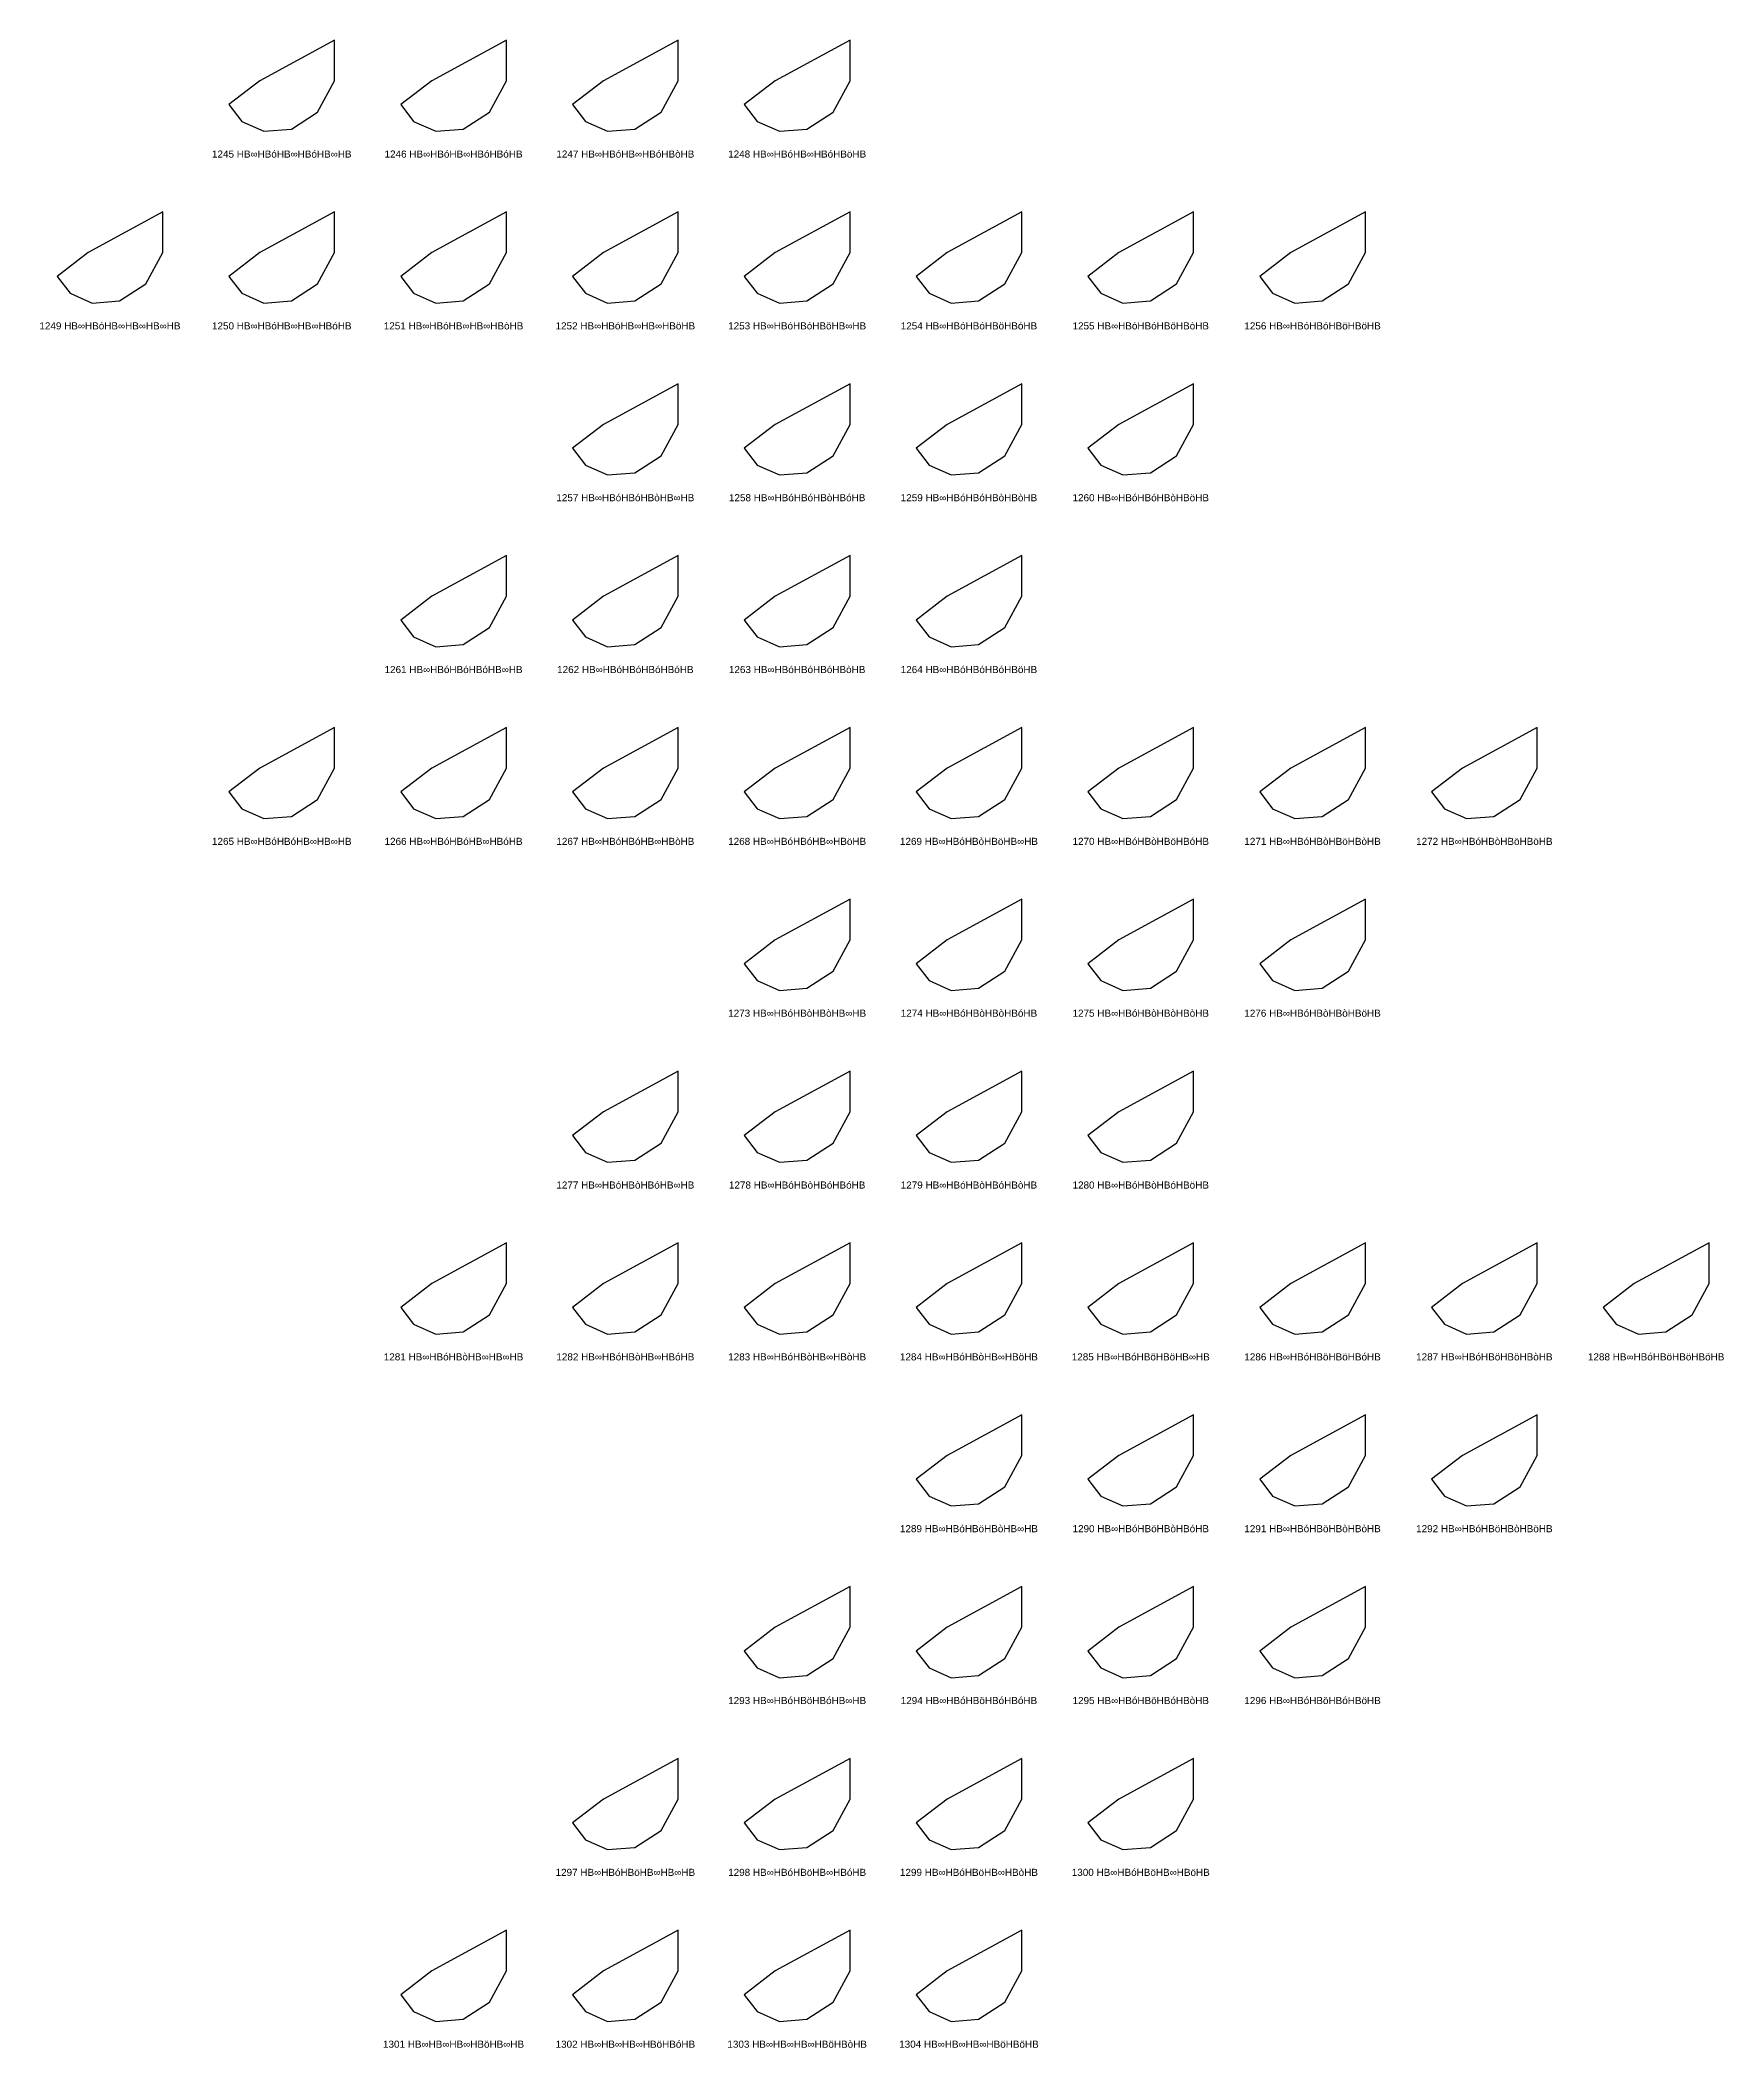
# Model space of a CAD drawing. Header units: millimetres. Extents: x 122552 to 1654769, y -10280102 to 62068.
# Drawn here: x 1340305 to 1601472, y -9949413 to -9638048 of the extents above; entities that cross this region are included whole.
import ezdxf
from ezdxf.enums import TextEntityAlignment as Align

# ---------------------------------------------------------------- set-up
doc = ezdxf.new("R2010")
doc.units = ezdxf.units.MM
doc.styles.add('Arial', font='arial_0.ttf')

msp = doc.modelspace()

# ---------------------------------------------------------------- linework, layer by layer
for points in [[(1385983, -9638048), (1374396, -9644336), (1369578, -9648041), (1371589, -9650655), (1375018, -9652179), (1379274, -9651841), (1383347, -9649194), (1385983, -9644336)], [(1412632, -9638048), (1401045, -9644336), (1396227, -9648041), (1398237, -9650655), (1401667, -9652179), (1405923, -9651841), (1409996, -9649194), (1412632, -9644336)], [(1439281, -9638048), (1427693, -9644336), (1422876, -9648041), (1424886, -9650655), (1428315, -9652179), (1432571, -9651841), (1436644, -9649194), (1439281, -9644336)], [(1465929, -9638048), (1454342, -9644336), (1449524, -9648041), (1451535, -9650655), (1454964, -9652179), (1459220, -9651841), (1463293, -9649194), (1465929, -9644336)], [(1359335, -9664697), (1347747, -9670985), (1342930, -9674690), (1344940, -9677304), (1348369, -9678828), (1352625, -9678490), (1356698, -9675843), (1359335, -9670985)], [(1385983, -9664697), (1374396, -9670985), (1369578, -9674690), (1371589, -9677304), (1375018, -9678828), (1379274, -9678490), (1383347, -9675843), (1385983, -9670985)], [(1412632, -9664697), (1401045, -9670985), (1396227, -9674690), (1398237, -9677304), (1401667, -9678828), (1405923, -9678490), (1409996, -9675843), (1412632, -9670985)], [(1439281, -9664697), (1427693, -9670985), (1422876, -9674690), (1424886, -9677304), (1428315, -9678828), (1432571, -9678490), (1436644, -9675843), (1439281, -9670985)], [(1465929, -9664697), (1454342, -9670985), (1449524, -9674690), (1451535, -9677304), (1454964, -9678828), (1459220, -9678490), (1463293, -9675843), (1465929, -9670985)], [(1492578, -9664697), (1480991, -9670985), (1476173, -9674690), (1478183, -9677304), (1481613, -9678828), (1485869, -9678490), (1489942, -9675843), (1492578, -9670985)], [(1519227, -9664697), (1507639, -9670985), (1502822, -9674690), (1504832, -9677304), (1508261, -9678828), (1512517, -9678490), (1516590, -9675843), (1519227, -9670985)], [(1545875, -9664697), (1534288, -9670985), (1529470, -9674690), (1531481, -9677304), (1534910, -9678828), (1539166, -9678490), (1543239, -9675843), (1545875, -9670985)], [(1439281, -9691345), (1427693, -9697634), (1422876, -9701338), (1424886, -9703953), (1428315, -9705476), (1432571, -9705139), (1436644, -9702491), (1439281, -9697634)], [(1465929, -9691345), (1454342, -9697634), (1449524, -9701338), (1451535, -9703953), (1454964, -9705476), (1459220, -9705139), (1463293, -9702491), (1465929, -9697634)], [(1492578, -9691345), (1480991, -9697634), (1476173, -9701338), (1478183, -9703953), (1481613, -9705476), (1485869, -9705139), (1489942, -9702491), (1492578, -9697634)], [(1519227, -9691345), (1507639, -9697634), (1502822, -9701338), (1504832, -9703953), (1508261, -9705476), (1512517, -9705139), (1516590, -9702491), (1519227, -9697634)], [(1412632, -9717994), (1401045, -9724282), (1396227, -9727987), (1398237, -9730601), (1401667, -9732125), (1405923, -9731787), (1409996, -9729140), (1412632, -9724282)], [(1439281, -9717994), (1427693, -9724282), (1422876, -9727987), (1424886, -9730601), (1428315, -9732125), (1432571, -9731787), (1436644, -9729140), (1439281, -9724282)], [(1465929, -9717994), (1454342, -9724282), (1449524, -9727987), (1451535, -9730601), (1454964, -9732125), (1459220, -9731787), (1463293, -9729140), (1465929, -9724282)], [(1492578, -9717994), (1480991, -9724282), (1476173, -9727987), (1478183, -9730601), (1481613, -9732125), (1485869, -9731787), (1489942, -9729140), (1492578, -9724282)], [(1385983, -9744643), (1374396, -9750931), (1369578, -9754636), (1371589, -9757250), (1375018, -9758774), (1379274, -9758436), (1383347, -9755789), (1385983, -9750931)], [(1412632, -9744643), (1401045, -9750931), (1396227, -9754636), (1398237, -9757250), (1401667, -9758774), (1405923, -9758436), (1409996, -9755789), (1412632, -9750931)], [(1439281, -9744643), (1427693, -9750931), (1422876, -9754636), (1424886, -9757250), (1428315, -9758774), (1432571, -9758436), (1436644, -9755789), (1439281, -9750931)], [(1465929, -9744643), (1454342, -9750931), (1449524, -9754636), (1451535, -9757250), (1454964, -9758774), (1459220, -9758436), (1463293, -9755789), (1465929, -9750931)], [(1492578, -9744643), (1480991, -9750931), (1476173, -9754636), (1478183, -9757250), (1481613, -9758774), (1485869, -9758436), (1489942, -9755789), (1492578, -9750931)], [(1519227, -9744643), (1507639, -9750931), (1502822, -9754636), (1504832, -9757250), (1508261, -9758774), (1512517, -9758436), (1516590, -9755789), (1519227, -9750931)], [(1545875, -9744643), (1534288, -9750931), (1529470, -9754636), (1531481, -9757250), (1534910, -9758774), (1539166, -9758436), (1543239, -9755789), (1545875, -9750931)], [(1572524, -9744643), (1560937, -9750931), (1556119, -9754636), (1558129, -9757250), (1561559, -9758774), (1565815, -9758436), (1569888, -9755789), (1572524, -9750931)], [(1465929, -9771291), (1454342, -9777580), (1449524, -9781284), (1451535, -9783899), (1454964, -9785422), (1459220, -9785085), (1463293, -9782437), (1465929, -9777580)], [(1492578, -9771291), (1480991, -9777580), (1476173, -9781284), (1478183, -9783899), (1481613, -9785422), (1485869, -9785085), (1489942, -9782437), (1492578, -9777580)], [(1519227, -9771291), (1507639, -9777580), (1502822, -9781284), (1504832, -9783899), (1508261, -9785422), (1512517, -9785085), (1516590, -9782437), (1519227, -9777580)], [(1545875, -9771291), (1534288, -9777580), (1529470, -9781284), (1531481, -9783899), (1534910, -9785422), (1539166, -9785085), (1543239, -9782437), (1545875, -9777580)], [(1439281, -9797940), (1427693, -9804228), (1422876, -9807933), (1424886, -9810547), (1428315, -9812071), (1432571, -9811733), (1436644, -9809086), (1439281, -9804228)], [(1465929, -9797940), (1454342, -9804228), (1449524, -9807933), (1451535, -9810547), (1454964, -9812071), (1459220, -9811733), (1463293, -9809086), (1465929, -9804228)], [(1492578, -9797940), (1480991, -9804228), (1476173, -9807933), (1478183, -9810547), (1481613, -9812071), (1485869, -9811733), (1489942, -9809086), (1492578, -9804228)], [(1519227, -9797940), (1507639, -9804228), (1502822, -9807933), (1504832, -9810547), (1508261, -9812071), (1512517, -9811733), (1516590, -9809086), (1519227, -9804228)], [(1412632, -9824589), (1401045, -9830877), (1396227, -9834582), (1398237, -9837196), (1401667, -9838720), (1405923, -9838382), (1409996, -9835735), (1412632, -9830877)], [(1439281, -9824589), (1427693, -9830877), (1422876, -9834582), (1424886, -9837196), (1428315, -9838720), (1432571, -9838382), (1436644, -9835735), (1439281, -9830877)], [(1465929, -9824589), (1454342, -9830877), (1449524, -9834582), (1451535, -9837196), (1454964, -9838720), (1459220, -9838382), (1463293, -9835735), (1465929, -9830877)], [(1492578, -9824589), (1480991, -9830877), (1476173, -9834582), (1478183, -9837196), (1481613, -9838720), (1485869, -9838382), (1489942, -9835735), (1492578, -9830877)], [(1519227, -9824589), (1507639, -9830877), (1502822, -9834582), (1504832, -9837196), (1508261, -9838720), (1512517, -9838382), (1516590, -9835735), (1519227, -9830877)], [(1545875, -9824589), (1534288, -9830877), (1529470, -9834582), (1531481, -9837196), (1534910, -9838720), (1539166, -9838382), (1543239, -9835735), (1545875, -9830877)], [(1572524, -9824589), (1560937, -9830877), (1556119, -9834582), (1558129, -9837196), (1561559, -9838720), (1565815, -9838382), (1569888, -9835735), (1572524, -9830877)], [(1599173, -9824589), (1587585, -9830877), (1582768, -9834582), (1584778, -9837196), (1588207, -9838720), (1592463, -9838382), (1596536, -9835735), (1599173, -9830877)], [(1492578, -9851237), (1480991, -9857526), (1476173, -9861230), (1478183, -9863845), (1481613, -9865368), (1485869, -9865031), (1489942, -9862383), (1492578, -9857526)], [(1519227, -9851237), (1507639, -9857526), (1502822, -9861230), (1504832, -9863845), (1508261, -9865368), (1512517, -9865031), (1516590, -9862383), (1519227, -9857526)], [(1545875, -9851237), (1534288, -9857526), (1529470, -9861230), (1531481, -9863845), (1534910, -9865368), (1539166, -9865031), (1543239, -9862383), (1545875, -9857526)], [(1572524, -9851237), (1560937, -9857526), (1556119, -9861230), (1558129, -9863845), (1561559, -9865368), (1565815, -9865031), (1569888, -9862383), (1572524, -9857526)], [(1465929, -9877886), (1454342, -9884174), (1449524, -9887879), (1451535, -9890493), (1454964, -9892017), (1459220, -9891679), (1463293, -9889032), (1465929, -9884174)], [(1492578, -9877886), (1480991, -9884174), (1476173, -9887879), (1478183, -9890493), (1481613, -9892017), (1485869, -9891679), (1489942, -9889032), (1492578, -9884174)], [(1519227, -9877886), (1507639, -9884174), (1502822, -9887879), (1504832, -9890493), (1508261, -9892017), (1512517, -9891679), (1516590, -9889032), (1519227, -9884174)], [(1545875, -9877886), (1534288, -9884174), (1529470, -9887879), (1531481, -9890493), (1534910, -9892017), (1539166, -9891679), (1543239, -9889032), (1545875, -9884174)], [(1439281, -9904535), (1427693, -9910823), (1422876, -9914528), (1424886, -9917142), (1428315, -9918666), (1432571, -9918328), (1436644, -9915681), (1439281, -9910823)], [(1465929, -9904535), (1454342, -9910823), (1449524, -9914528), (1451535, -9917142), (1454964, -9918666), (1459220, -9918328), (1463293, -9915681), (1465929, -9910823)], [(1492578, -9904535), (1480991, -9910823), (1476173, -9914528), (1478183, -9917142), (1481613, -9918666), (1485869, -9918328), (1489942, -9915681), (1492578, -9910823)], [(1519227, -9904535), (1507639, -9910823), (1502822, -9914528), (1504832, -9917142), (1508261, -9918666), (1512517, -9918328), (1516590, -9915681), (1519227, -9910823)], [(1412632, -9931183), (1401045, -9937472), (1396227, -9941176), (1398237, -9943791), (1401667, -9945314), (1405923, -9944977), (1409996, -9942329), (1412632, -9937472)], [(1439281, -9931183), (1427693, -9937472), (1422876, -9941176), (1424886, -9943791), (1428315, -9945314), (1432571, -9944977), (1436644, -9942329), (1439281, -9937472)], [(1465929, -9931183), (1454342, -9937472), (1449524, -9941176), (1451535, -9943791), (1454964, -9945314), (1459220, -9944977), (1463293, -9942329), (1465929, -9937472)], [(1492578, -9931183), (1480991, -9937472), (1476173, -9941176), (1478183, -9943791), (1481613, -9945314), (1485869, -9944977), (1489942, -9942329), (1492578, -9937472)]]:
    msp.add_lwpolyline(points, close=True)

# ---------------------------------------------------------------- texts
at = {"style": 'Arial'}
for s, p in [('1245 HB∞HBóHB∞HBóHB∞HB', (1377781, -9655712)), ('1246 HB∞HBóHB∞HBóHBóHB', (1404429, -9655712)), ('1247 HB∞HBóHB∞HBóHBòHB', (1431078, -9655712)), ('1248 HB∞HBóHB∞HBóHBöHB', (1457727, -9655712)), ('1249 HB∞HBóHB∞HB∞HB∞HB', (1351132, -9682360)), ('1250 HB∞HBóHB∞HB∞HBóHB', (1377781, -9682360)), ('1251 HB∞HBóHB∞HB∞HBòHB', (1404429, -9682360)), ('1252 HB∞HBóHB∞HB∞HBöHB', (1431078, -9682360)), ('1253 HB∞HBóHBóHBöHB∞HB', (1457727, -9682360)), ('1254 HB∞HBóHBóHBöHBóHB', (1484375, -9682360)), ('1255 HB∞HBóHBóHBöHBòHB', (1511024, -9682360)), ('1256 HB∞HBóHBóHBöHBöHB', (1537673, -9682360)), ('1257 HB∞HBóHBóHBòHB∞HB', (1431078, -9709009)), ('1258 HB∞HBóHBóHBòHBóHB', (1457727, -9709009)), ('1259 HB∞HBóHBóHBòHBòHB', (1484375, -9709009)), ('1260 HB∞HBóHBóHBòHBöHB', (1511024, -9709009)), ('1261 HB∞HBóHBóHBóHB∞HB', (1404429, -9735658)), ('1262 HB∞HBóHBóHBóHBóHB', (1431078, -9735658)), ('1263 HB∞HBóHBóHBóHBòHB', (1457727, -9735658)), ('1264 HB∞HBóHBóHBóHBöHB', (1484375, -9735658)), ('1265 HB∞HBóHBóHB∞HB∞HB', (1377781, -9762306)), ('1266 HB∞HBóHBóHB∞HBóHB', (1404429, -9762306)), ('1267 HB∞HBóHBóHB∞HBòHB', (1431078, -9762306)), ('1268 HB∞HBóHBóHB∞HBöHB', (1457727, -9762306)), ('1269 HB∞HBóHBòHBöHB∞HB', (1484375, -9762306)), ('1270 HB∞HBóHBòHBöHBóHB', (1511024, -9762306)), ('1271 HB∞HBóHBòHBöHBòHB', (1537673, -9762306)), ('1272 HB∞HBóHBòHBöHBöHB', (1564321, -9762306)), ('1273 HB∞HBóHBòHBòHB∞HB', (1457727, -9788955)), ('1274 HB∞HBóHBòHBòHBóHB', (1484375, -9788955)), ('1275 HB∞HBóHBòHBòHBòHB', (1511024, -9788955)), ('1276 HB∞HBóHBòHBòHBöHB', (1537673, -9788955)), ('1277 HB∞HBóHBòHBóHB∞HB', (1431078, -9815604)), ('1278 HB∞HBóHBòHBóHBóHB', (1457727, -9815604)), ('1279 HB∞HBóHBòHBóHBòHB', (1484375, -9815604)), ('1280 HB∞HBóHBòHBóHBöHB', (1511024, -9815604)), ('1281 HB∞HBóHBòHB∞HB∞HB', (1404429, -9842252)), ('1282 HB∞HBóHBòHB∞HBóHB', (1431078, -9842252)), ('1283 HB∞HBóHBòHB∞HBòHB', (1457727, -9842252)), ('1284 HB∞HBóHBòHB∞HBöHB', (1484375, -9842252)), ('1285 HB∞HBóHBöHBöHB∞HB', (1511024, -9842252)), ('1286 HB∞HBóHBöHBöHBóHB', (1537673, -9842252)), ('1287 HB∞HBóHBöHBöHBòHB', (1564321, -9842252)), ('1288 HB∞HBóHBöHBöHBöHB', (1590970, -9842252)), ('1289 HB∞HBóHBöHBòHB∞HB', (1484375, -9868901)), ('1290 HB∞HBóHBöHBòHBóHB', (1511024, -9868901)), ('1291 HB∞HBóHBöHBòHBòHB', (1537673, -9868901)), ('1292 HB∞HBóHBöHBòHBöHB', (1564321, -9868901)), ('1293 HB∞HBóHBöHBóHB∞HB', (1457727, -9895550)), ('1294 HB∞HBóHBöHBóHBóHB', (1484375, -9895550)), ('1295 HB∞HBóHBöHBóHBòHB', (1511024, -9895550)), ('1296 HB∞HBóHBöHBóHBöHB', (1537673, -9895550)), ('1297 HB∞HBóHBöHB∞HB∞HB', (1431078, -9922198)), ('1298 HB∞HBóHBöHB∞HBóHB', (1457727, -9922198)), ('1299 HB∞HBóHBöHB∞HBòHB', (1484375, -9922198)), ('1300 HB∞HBóHBöHB∞HBöHB', (1511024, -9922198)), ('1301 HB∞HB∞HB∞HBöHB∞HB', (1404429, -9948847)), ('1302 HB∞HB∞HB∞HBöHBóHB', (1431078, -9948847)), ('1303 HB∞HB∞HB∞HBöHBòHB', (1457727, -9948847)), ('1304 HB∞HB∞HB∞HBöHBöHB', (1484375, -9948847))]:
    msp.add_text(s, height=1100, dxfattribs=at).set_placement(p, align=Align.MIDDLE_CENTER)

doc.saveas('drawing.dxf')
